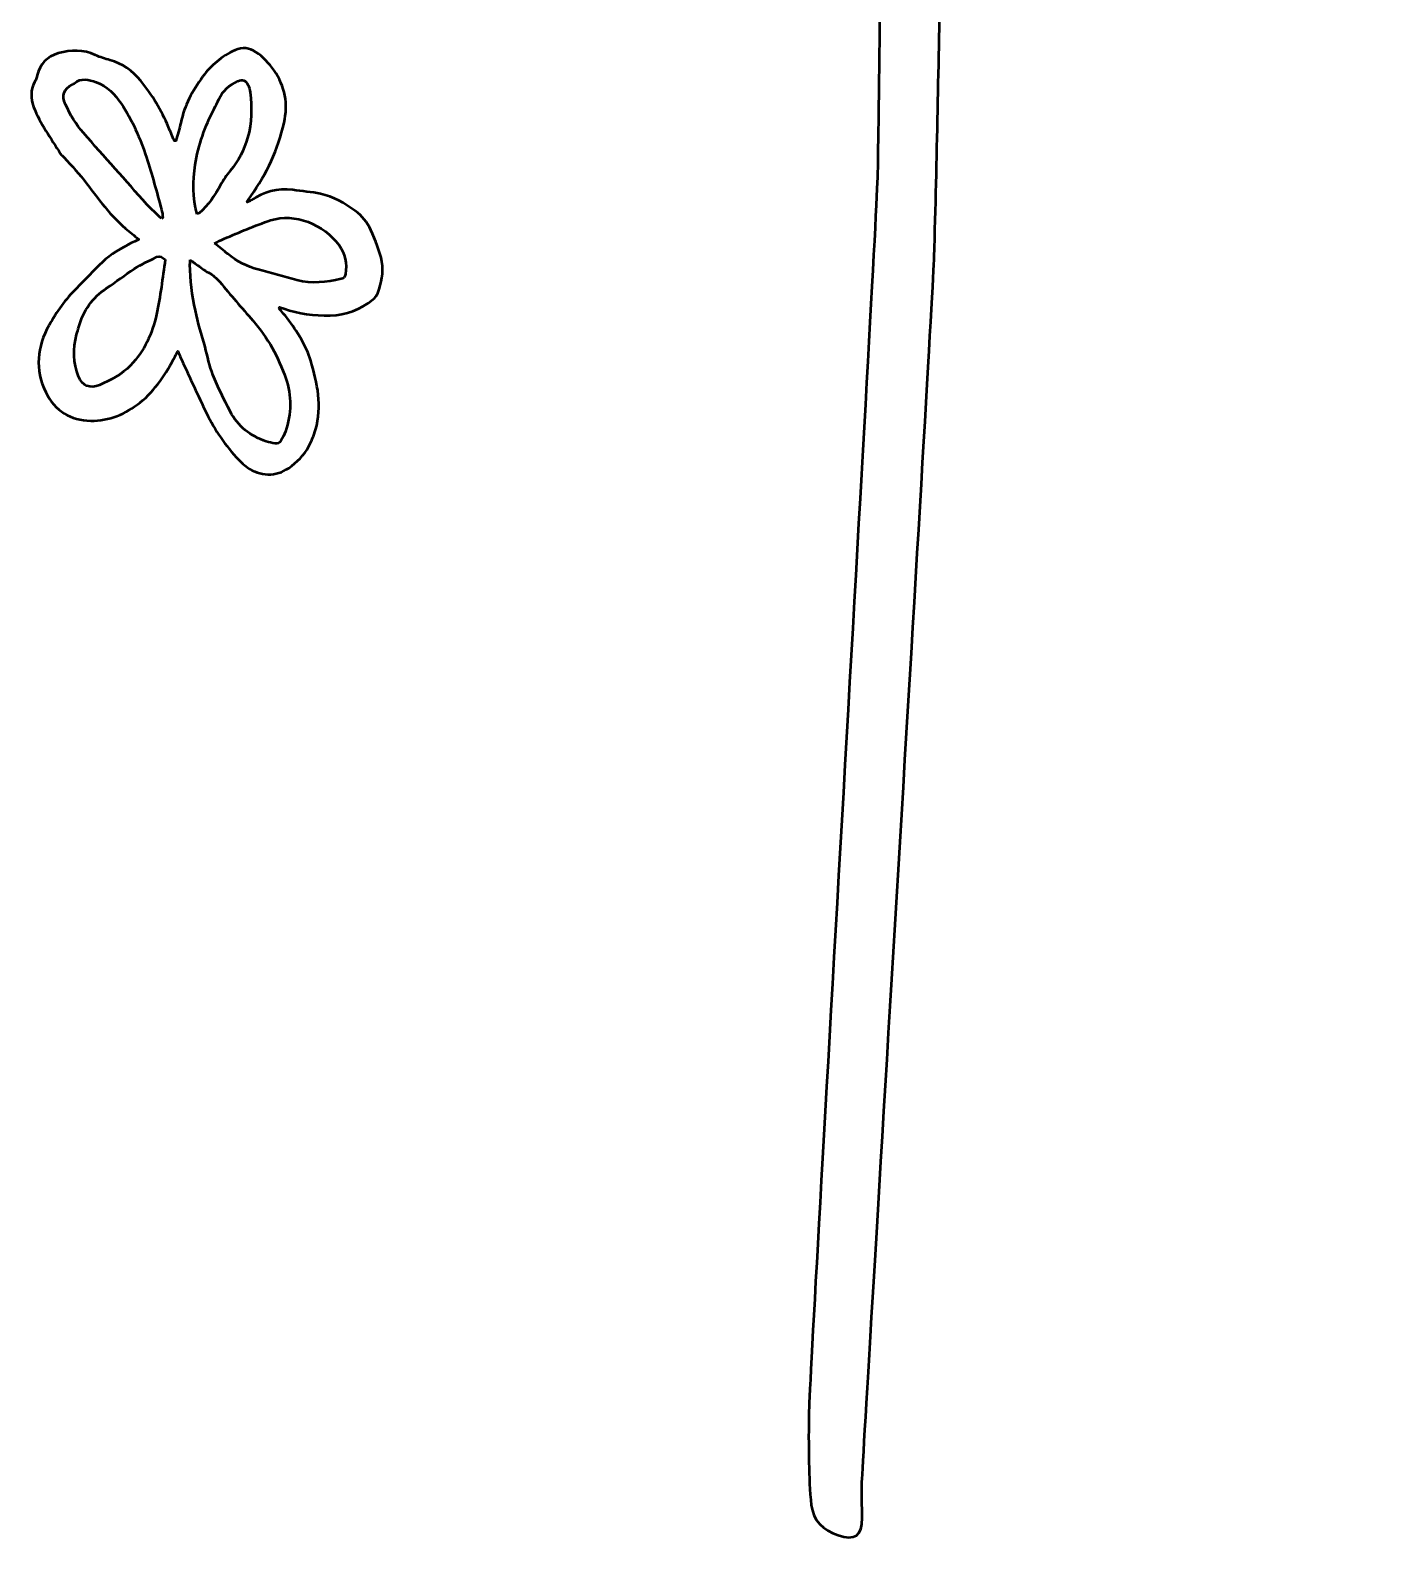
# Model space of a CAD drawing. Header units: centimetres. Extents: x -56 to 56, y -29 to 44.
# Drawn here: x -54.08 to -31.73, y -28.98 to -4.07 of the extents above; entities that cross this region are included whole.
import ezdxf

# ---------------------------------------------------------------- set-up
doc = ezdxf.new("R2010")
doc.units = ezdxf.units.CM
doc.header["$MEASUREMENT"] = 0
doc.layers.add('Layer 1', color=7, linetype='Continuous')

msp = doc.modelspace()

# ---------------------------------------------------------------- linework, layer by layer
at = {"layer": 'Layer 1', "lineweight": 53}
for points, knots in [([(-38.85541, 10.2386), (-38.85438, 9.00088), (-38.84119, 7.76305), (-38.85558, 6.52551), (-38.85558, 6.52551), (-38.87107, 5.18784), (-38.91379, 3.85053), (-38.9418, 2.51301), (-38.9418, 2.51301), (-38.95993, 1.6462), (-38.9708, 0.77925), (-38.98886, -0.08756), (-38.98886, -0.08756), (-39.00897, -1.05262), (-39.03444, -2.01754), (-39.056, -2.98256), (-39.056, -2.98256), (-39.09191, -4.59161), (-39.1184, -6.20092), (-39.16511, -7.80969), (-39.16511, -7.80969), (-39.1892, -8.63808), (-40.31718, -27.18336), (-40.35665, -28.01137), (-40.35665, -28.01137), (-40.36607, -28.20871), (-40.35376, -28.40697), (-40.35411, -28.60484), (-40.35411, -28.60484), (-40.35468, -28.90185), (-40.47201, -28.98126), (-40.75169, -28.88763), (-40.75169, -28.88763), (-40.99659, -28.80565), (-41.16349, -28.65377), (-41.19242, -28.39117), (-41.19242, -28.39117), (-41.21792, -28.15953), (-41.22681, -27.92554), (-41.23179, -27.69231), (-41.23179, -27.69231), (-41.23786, -27.40815), (-41.23694, -27.1236), (-41.23069, -26.8394), (-41.23069, -26.8394), (-41.21104, -25.94811), (-40.11588, -7.33898), (-40.09994, -6.44761), (-40.09994, -6.44761), (-40.07238, -4.91183), (-40.06522, -3.37552), (-40.02367, -1.84016), (-40.02367, -1.84016), (-39.99886, -0.92414), (-39.9553, 0.05652), (-39.87102, 1.42554), (-39.87102, 1.42554), (-39.79097, 2.7256), (-39.75093, 3.37566), (-39.67053, 4.26523), (-39.67053, 4.26523), (-39.4885, 6.27874), (-39.52096, 8.30605), (-39.41205, 10.32482), (-39.41205, 10.32482), (-39.41135, 10.33829), (-39.40849, 10.38458), (-39.42592, 10.44004), (-39.42592, 10.44004), (-39.43551, 10.47069), (-39.45104, 10.50209), (-39.4752, 10.53476), (-39.4752, 10.53476), (-39.5224, 10.33283), (-39.78028, 8.17679), (-39.82071, 7.97352), (-39.82071, 7.97352), (-39.90587, 7.54546), (-40.03774, 7.1343), (-40.25847, 6.75651), (-40.25847, 6.75651), (-40.29724, 6.69018), (-40.37665, 6.60305), (-40.43483, 6.60488), (-40.43483, 6.60488), (-40.49628, 6.60675), (-40.57866, 6.69227), (-40.6109, 6.7606), (-40.6109, 6.7606), (-40.91334, 7.40114), (-41.1516, 8.05695), (-41.23422, 8.77242), (-41.23422, 8.77242), (-41.33815, 9.67197), (-41.43471, 10.56601), (-41.22805, 11.52846), (-41.22805, 11.52846), (-41.33819, 11.45791), (-41.39876, 11.42912), (-41.44719, 11.38654), (-41.44719, 11.38654), (-42.12403, 10.79165), (-42.91186, 10.37435), (-43.71033, 9.97574), (-43.71033, 9.97574), (-43.92606, 9.86808), (-44.1548, 9.7971), (-44.36816, 10.04616), (-44.36816, 10.04616), (-44.07853, 11.36678), (-43.2689, 12.36045), (-42.23022, 13.29009), (-42.23022, 13.29009), (-42.3436, 13.2933), (-42.38551, 13.30297), (-42.42312, 13.29422), (-42.42312, 13.29422), (-42.80902, 13.2044), (-43.20914, 13.15082), (-43.57642, 13.01129), (-43.57642, 13.01129), (-44.30487, 12.73454), (-45.01085, 12.40159), (-45.6535, 11.95105), (-45.6535, 11.95105), (-45.7042, 11.91549), (-45.75563, 11.88039), (-45.80284, 11.84053), (-45.80284, 11.84053), (-45.90814, 11.75156), (-46.01842, 11.72401), (-46.14348, 11.79858), (-46.14348, 11.79858), (-46.29249, 11.88741), (-46.27824, 12.0221), (-46.24204, 12.15891), (-46.24204, 12.15891), (-46.0484, 12.89131), (-45.64955, 13.48454), (-45.04793, 13.94809), (-45.04793, 13.94809), (-44.55989, 14.32408), (-44.01841, 14.58556), (-43.33724, 14.75878), (-43.33724, 14.75878), (-43.48964, 14.81339), (-43.55811, 14.85), (-43.63064, 14.86207), (-43.63064, 14.86207), (-44.44912, 14.99803), (-45.19391, 15.32908), (-45.91714, 15.71826), (-45.91714, 15.71826), (-45.96074, 15.74176), (-46.00642, 15.7637), (-46.04463, 15.79446), (-46.04463, 15.79446), (-46.19512, 15.91568), (-46.18084, 16.04109), (-46.00674, 16.13944), (-46.00674, 16.13944), (-45.9746, 16.15761), (-45.93971, 16.17236), (-45.9044, 16.18312), (-45.9044, 16.18312), (-45.27607, 16.37496), (-44.65056, 16.56581), (-43.98134, 16.57569), (-43.98134, 16.57569), (-43.65354, 16.58056), (-43.32683, 16.66078), (-42.93447, 16.71602), (-42.93447, 16.71602), (-43.08585, 16.84433), (-43.19859, 16.94967), (-43.32122, 17.04185), (-43.32122, 17.04185), (-43.59268, 17.24593), (-43.59205, 17.39075), (-43.29374, 17.56368), (-43.29374, 17.56368), (-43.11223, 17.66888), (-42.92413, 17.78931), (-42.72418, 17.83006), (-42.72418, 17.83006), (-42.3846, 17.89927), (-42.10139, 18.0673), (-41.82597, 18.25177), (-41.82597, 18.25177), (-41.43396, 18.51434), (-41.02425, 18.55869), (-40.58807, 18.40541), (-40.58807, 18.40541), (-40.24143, 18.28359), (-39.89818, 18.15197), (-39.55126, 18.02391), (-39.55126, 18.02391), (-39.47185, 18.37161), (-39.40927, 18.7373), (-39.30333, 19.09001), (-39.30333, 19.09001), (-39.09921, 19.76977), (-38.97944, 19.85783), (-38.31283, 19.45121), (-38.31283, 19.45121), (-37.99396, 19.25673), (-37.7794, 18.96216), (-37.71216, 18.59153), (-37.71216, 18.59153), (-37.64834, 18.23978), (-37.62121, 17.88135), (-37.57913, 17.52572), (-37.57913, 17.52572), (-37.57221, 17.46719), (-37.57122, 17.40796), (-37.56639, 17.33162), (-37.56639, 17.33162), (-36.8451, 17.27962), (-36.14636, 17.25133), (-35.46013, 17.48518), (-35.46013, 17.48518), (-35.01842, 17.63571), (-34.56482, 17.6796), (-34.10762, 17.54082), (-34.10762, 17.54082), (-34.0365, 17.51926), (-33.96234, 17.50303), (-33.89623, 17.47069), (-33.89623, 17.47069), (-33.71787, 17.38341), (-33.52282, 17.30065), (-33.50567, 17.06541), (-33.50567, 17.06541), (-33.49022, 16.85301), (-33.66908, 16.77324), (-33.81269, 16.68339), (-33.81269, 16.68339), (-34.2737, 16.39503), (-34.73944, 16.11429), (-35.20278, 15.82967), (-35.20278, 15.82967), (-35.25432, 15.79799), (-35.30202, 15.75996), (-35.36986, 15.71184), (-35.36986, 15.71184), (-34.52157, 15.14302), (-33.91659, 14.36303), (-33.29909, 13.59514), (-33.29909, 13.59514), (-33.16768, 13.10443), (-32.70705, 12.96741), (-32.35971, 12.70251), (-32.35971, 12.70251), (-32.16864, 12.55681), (-31.99688, 12.36483), (-31.87104, 12.16011), (-31.87104, 12.16011), (-31.73275, 11.93507), (-31.83777, 11.76747), (-32.09992, 11.75935), (-32.09992, 11.75935), (-32.90094, 11.73452), (-33.70238, 11.72309), (-34.52397, 11.70605), (-34.52397, 11.70605), (-34.48354, 11.63444), (-34.432, 11.53132), (-34.36991, 11.43501), (-34.36991, 11.43501), (-34.02023, 10.89279), (-33.69183, 10.33956), (-33.47766, 9.72686), (-33.47766, 9.72686), (-33.36142, 9.39433), (-33.26698, 9.06156), (-33.5322, 8.72328), (-33.5322, 8.72328), (-33.82349, 8.74568), (-34.08391, 8.86009), (-34.29134, 9.0569), (-34.29134, 9.0569), (-34.66776, 9.41405), (-35.02424, 9.79219), (-35.38764, 10.16296), (-35.38764, 10.16296), (-35.75968, 10.54248), (-36.12399, 10.92987), (-36.50467, 11.3005), (-36.50467, 11.3005), (-36.62493, 11.41762), (-36.78686, 11.49184), (-36.98145, 11.61965), (-36.98145, 11.61965), (-36.96289, 11.48807), (-36.95824, 11.41116), (-36.94067, 11.33733), (-36.94067, 11.33733), (-36.80153, 10.75179), (-36.81759, 10.15644), (-36.82658, 9.56176), (-36.82658, 9.56176), (-36.83695, 8.87772), (-36.90479, 8.20148), (-37.12062, 7.54722), (-37.12062, 7.54722), (-37.17841, 7.37203), (-37.22046, 7.18594), (-37.41329, 7.09708), (-37.41329, 7.09708), (-37.62118, 7.13024), (-37.69463, 7.30515), (-37.75781, 7.45677), (-37.75781, 7.45677), (-37.98659, 8.00573), (-38.17317, 8.38447), (-38.30511, 8.87645), (-38.30511, 8.87645), (-38.39493, 9.21152), (-38.55392, 9.68502), (-38.85541, 10.2386)], [0, 0, 0, 0, 0.01234568, 0.01234568, 0.01234568, 0.01234568, 0.02469136, 0.02469136, 0.02469136, 0.02469136, 0.03703704, 0.03703704, 0.03703704, 0.03703704, 0.04938272, 0.04938272, 0.04938272, 0.04938272, 0.0617284, 0.0617284, 0.0617284, 0.0617284, 0.07407407, 0.07407407, 0.07407407, 0.07407407, 0.08641975, 0.08641975, 0.08641975, 0.08641975, 0.09876543, 0.09876543, 0.09876543, 0.09876543, 0.11111111, 0.11111111, 0.11111111, 0.11111111, 0.12345679, 0.12345679, 0.12345679, 0.12345679, 0.13580247, 0.13580247, 0.13580247, 0.13580247, 0.14814815, 0.14814815, 0.14814815, 0.14814815, 0.16049383, 0.16049383, 0.16049383, 0.16049383, 0.17283951, 0.17283951, 0.17283951, 0.17283951, 0.18518519, 0.18518519, 0.18518519, 0.18518519, 0.19753086, 0.19753086, 0.19753086, 0.19753086, 0.20987654, 0.20987654, 0.20987654, 0.20987654, 0.22222222, 0.22222222, 0.22222222, 0.22222222, 0.2345679, 0.2345679, 0.2345679, 0.2345679, 0.24691358, 0.24691358, 0.24691358, 0.24691358, 0.25925926, 0.25925926, 0.25925926, 0.25925926, 0.27160494, 0.27160494, 0.27160494, 0.27160494, 0.28395062, 0.28395062, 0.28395062, 0.28395062, 0.2962963, 0.2962963, 0.2962963, 0.2962963, 0.30864198, 0.30864198, 0.30864198, 0.30864198, 0.32098765, 0.32098765, 0.32098765, 0.32098765, 0.33333333, 0.33333333, 0.33333333, 0.33333333, 0.34567901, 0.34567901, 0.34567901, 0.34567901, 0.35802469, 0.35802469, 0.35802469, 0.35802469, 0.37037037, 0.37037037, 0.37037037, 0.37037037, 0.38271605, 0.38271605, 0.38271605, 0.38271605, 0.39506173, 0.39506173, 0.39506173, 0.39506173, 0.40740741, 0.40740741, 0.40740741, 0.40740741, 0.41975309, 0.41975309, 0.41975309, 0.41975309, 0.43209877, 0.43209877, 0.43209877, 0.43209877, 0.44444444, 0.44444444, 0.44444444, 0.44444444, 0.45679012, 0.45679012, 0.45679012, 0.45679012, 0.4691358, 0.4691358, 0.4691358, 0.4691358, 0.48148148, 0.48148148, 0.48148148, 0.48148148, 0.49382716, 0.49382716, 0.49382716, 0.49382716, 0.50617284, 0.50617284, 0.50617284, 0.50617284, 0.51851852, 0.51851852, 0.51851852, 0.51851852, 0.5308642, 0.5308642, 0.5308642, 0.5308642, 0.54320988, 0.54320988, 0.54320988, 0.54320988, 0.55555556, 0.55555556, 0.55555556, 0.55555556, 0.56790123, 0.56790123, 0.56790123, 0.56790123, 0.58024691, 0.58024691, 0.58024691, 0.58024691, 0.59259259, 0.59259259, 0.59259259, 0.59259259, 0.60493827, 0.60493827, 0.60493827, 0.60493827, 0.61728395, 0.61728395, 0.61728395, 0.61728395, 0.62962963, 0.62962963, 0.62962963, 0.62962963, 0.64197531, 0.64197531, 0.64197531, 0.64197531, 0.65432099, 0.65432099, 0.65432099, 0.65432099, 0.66666667, 0.66666667, 0.66666667, 0.66666667, 0.67901235, 0.67901235, 0.67901235, 0.67901235, 0.69135802, 0.69135802, 0.69135802, 0.69135802, 0.7037037, 0.7037037, 0.7037037, 0.7037037, 0.71604938, 0.71604938, 0.71604938, 0.71604938, 0.72839506, 0.72839506, 0.72839506, 0.72839506, 0.74074074, 0.74074074, 0.74074074, 0.74074074, 0.75308642, 0.75308642, 0.75308642, 0.75308642, 0.7654321, 0.7654321, 0.7654321, 0.7654321, 0.77777778, 0.77777778, 0.77777778, 0.77777778, 0.79012346, 0.79012346, 0.79012346, 0.79012346, 0.80246914, 0.80246914, 0.80246914, 0.80246914, 0.81481481, 0.81481481, 0.81481481, 0.81481481, 0.82716049, 0.82716049, 0.82716049, 0.82716049, 0.83950617, 0.83950617, 0.83950617, 0.83950617, 0.85185185, 0.85185185, 0.85185185, 0.85185185, 0.86419753, 0.86419753, 0.86419753, 0.86419753, 0.87654321, 0.87654321, 0.87654321, 0.87654321, 0.88888889, 0.88888889, 0.88888889, 0.88888889, 0.90123457, 0.90123457, 0.90123457, 0.90123457, 0.91358025, 0.91358025, 0.91358025, 0.91358025, 0.92592593, 0.92592593, 0.92592593, 0.92592593, 0.9382716, 0.9382716, 0.9382716, 0.9382716, 0.95061728, 0.95061728, 0.95061728, 0.95061728, 0.96296296, 0.96296296, 0.96296296, 0.96296296, 0.97530864, 0.97530864, 0.97530864, 0.97530864, 1, 1, 1, 1]), ([(-49.97365, -8.65789), (-49.92687, -8.71395), (-49.87833, -8.76863), (-49.83366, -8.82631), (-49.83366, -8.82631), (-49.66913, -9.03868), (-49.52636, -9.26982), (-49.44977, -9.52368), (-49.44977, -9.52368), (-49.33843, -9.89272), (-49.25684, -10.27369), (-49.36958, -10.66181), (-49.36958, -10.66181), (-49.39671, -10.75519), (-49.43319, -10.84751), (-49.47799, -10.93377), (-49.47799, -10.93377), (-49.55553, -11.08306), (-49.67901, -11.19602), (-49.81299, -11.29198), (-49.81299, -11.29198), (-50.01577, -11.43722), (-50.29291, -11.43051), (-50.49353, -11.28256), (-50.49353, -11.28256), (-50.56067, -11.23303), (-50.62226, -11.17383), (-50.67814, -11.1116), (-50.67814, -11.1116), (-50.88798, -10.87803), (-51.06091, -10.61881), (-51.19486, -10.33472), (-51.19486, -10.33472), (-51.33244, -10.04293), (-51.46643, -9.74946), (-51.60179, -9.45662), (-51.60179, -9.45662), (-51.61339, -9.43157), (-51.62373, -9.40592), (-51.6407, -9.36648), (-51.6407, -9.36648), (-51.65943, -9.4001), (-51.67255, -9.42233), (-51.68441, -9.44522), (-51.68441, -9.44522), (-51.83391, -9.7339), (-52.00759, -10.00737), (-52.26402, -10.21174), (-52.26402, -10.21174), (-52.49929, -10.39924), (-52.77258, -10.5188), (-53.07781, -10.51266), (-53.07781, -10.51266), (-53.41182, -10.50592), (-53.66741, -10.35017), (-53.81787, -10.04293), (-53.81787, -10.04293), (-54.00321, -9.66444), (-53.96628, -9.2943), (-53.76417, -8.93595), (-53.76417, -8.93595), (-53.63992, -8.71571), (-53.4956, -8.50884), (-53.31431, -8.3296), (-53.31431, -8.3296), (-53.16992, -8.18686), (-53.03188, -8.0376), (-52.886, -7.89642), (-52.886, -7.89642), (-52.74616, -7.76113), (-52.57401, -7.67174), (-52.40499, -7.5792), (-52.40499, -7.5792), (-52.37172, -7.56097), (-52.33521, -7.54862), (-52.28392, -7.52653), (-52.28392, -7.52653), (-52.32872, -7.48741), (-52.36036, -7.45591), (-52.39582, -7.42952), (-52.39582, -7.42952), (-52.70146, -7.20201), (-52.92248, -6.89951), (-53.14671, -6.59788), (-53.14671, -6.59788), (-53.2591, -6.44672), (-53.39376, -6.31203), (-53.51864, -6.17017), (-53.51864, -6.17017), (-53.53705, -6.14929), (-53.56136, -6.13257), (-53.57597, -6.10953), (-53.57597, -6.10953), (-53.73535, -5.85818), (-53.90818, -5.61508), (-54.01983, -5.3355), (-54.01983, -5.3355), (-54.07631, -5.19414), (-54.06918, -5.06369), (-54.00293, -4.93076), (-54.00293, -4.93076), (-53.98445, -4.89361), (-53.97129, -4.85322), (-53.96007, -4.81311), (-53.96007, -4.81311), (-53.90895, -4.63065), (-53.80241, -4.5075), (-53.61322, -4.45402), (-53.61322, -4.45402), (-53.40282, -4.39454), (-53.20065, -4.38861), (-52.99857, -4.48503), (-52.99857, -4.48503), (-52.92343, -4.52087), (-52.84064, -4.54136), (-52.76024, -4.56525), (-52.76024, -4.56525), (-52.55556, -4.6261), (-52.38647, -4.73945), (-52.25234, -4.90504), (-52.25234, -4.90504), (-52.06343, -5.13823), (-51.91248, -5.39417), (-51.79571, -5.67054), (-51.79571, -5.67054), (-51.76353, -5.74666), (-51.73041, -5.82241), (-51.69771, -5.89836), (-51.69771, -5.89836), (-51.69771, -5.89836), (-51.67488, -5.89564), (-51.67488, -5.89564), (-51.67488, -5.89564), (-51.64687, -5.79641), (-51.61315, -5.69833), (-51.59201, -5.59762), (-51.59201, -5.59762), (-51.53303, -5.31663), (-51.40028, -5.07117), (-51.23338, -4.84281), (-51.23338, -4.84281), (-51.09252, -4.65009), (-50.9157, -4.50005), (-50.69465, -4.40184), (-50.69465, -4.40184), (-50.57192, -4.3473), (-50.4632, -4.36409), (-50.35595, -4.4331), (-50.35595, -4.4331), (-50.23294, -4.5123), (-50.13906, -4.62056), (-50.05478, -4.73807), (-50.05478, -4.73807), (-49.86742, -4.99938), (-49.81959, -5.28812), (-49.88873, -5.59846), (-49.88873, -5.59846), (-49.98702, -6.03954), (-50.17656, -6.43977), (-50.4349, -6.80881), (-50.4349, -6.80881), (-50.45297, -6.83467), (-50.47163, -6.86003), (-50.48976, -6.88585), (-50.48976, -6.88585), (-50.49156, -6.88836), (-50.49152, -6.8921), (-50.49537, -6.9073), (-50.49537, -6.9073), (-50.47067, -6.89499), (-50.45106, -6.88709), (-50.43342, -6.87601), (-50.43342, -6.87601), (-50.22228, -6.74393), (-49.99785, -6.66847), (-49.74445, -6.70675), (-49.74445, -6.70675), (-49.59212, -6.72975), (-49.43732, -6.73995), (-49.28703, -6.77187), (-49.28703, -6.77187), (-49.07445, -6.81706), (-48.88875, -6.92572), (-48.71434, -7.05233), (-48.71434, -7.05233), (-48.60166, -7.13414), (-48.51459, -7.23824), (-48.45977, -7.36775), (-48.45977, -7.36775), (-48.38742, -7.53874), (-48.30684, -7.70578), (-48.27615, -7.89247), (-48.27615, -7.89247), (-48.24662, -8.07246), (-48.27929, -8.24179), (-48.3423, -8.40739), (-48.3423, -8.40739), (-48.35775, -8.44792), (-48.38872, -8.48754), (-48.42266, -8.51523), (-48.42266, -8.51523), (-48.62752, -8.68259), (-48.86374, -8.76972), (-49.12853, -8.77699), (-49.12853, -8.77699), (-49.39061, -8.78415), (-49.64609, -8.74626), (-49.89476, -8.66294), (-49.89476, -8.66294), (-49.91766, -8.65525), (-49.94091, -8.64872), (-49.96398, -8.64167), (-49.96398, -8.64167), (-49.96719, -8.6471), (-49.9704, -8.6525), (-49.97365, -8.65789)], [0, 0, 0, 0, 0.01818182, 0.01818182, 0.01818182, 0.01818182, 0.03636364, 0.03636364, 0.03636364, 0.03636364, 0.05454545, 0.05454545, 0.05454545, 0.05454545, 0.07272727, 0.07272727, 0.07272727, 0.07272727, 0.09090909, 0.09090909, 0.09090909, 0.09090909, 0.10909091, 0.10909091, 0.10909091, 0.10909091, 0.12727273, 0.12727273, 0.12727273, 0.12727273, 0.14545455, 0.14545455, 0.14545455, 0.14545455, 0.16363636, 0.16363636, 0.16363636, 0.16363636, 0.18181818, 0.18181818, 0.18181818, 0.18181818, 0.2, 0.2, 0.2, 0.2, 0.21818182, 0.21818182, 0.21818182, 0.21818182, 0.23636364, 0.23636364, 0.23636364, 0.23636364, 0.25454545, 0.25454545, 0.25454545, 0.25454545, 0.27272727, 0.27272727, 0.27272727, 0.27272727, 0.29090909, 0.29090909, 0.29090909, 0.29090909, 0.30909091, 0.30909091, 0.30909091, 0.30909091, 0.32727273, 0.32727273, 0.32727273, 0.32727273, 0.34545455, 0.34545455, 0.34545455, 0.34545455, 0.36363636, 0.36363636, 0.36363636, 0.36363636, 0.38181818, 0.38181818, 0.38181818, 0.38181818, 0.4, 0.4, 0.4, 0.4, 0.41818182, 0.41818182, 0.41818182, 0.41818182, 0.43636364, 0.43636364, 0.43636364, 0.43636364, 0.45454545, 0.45454545, 0.45454545, 0.45454545, 0.47272727, 0.47272727, 0.47272727, 0.47272727, 0.49090909, 0.49090909, 0.49090909, 0.49090909, 0.50909091, 0.50909091, 0.50909091, 0.50909091, 0.52727273, 0.52727273, 0.52727273, 0.52727273, 0.54545455, 0.54545455, 0.54545455, 0.54545455, 0.56363636, 0.56363636, 0.56363636, 0.56363636, 0.58181818, 0.58181818, 0.58181818, 0.58181818, 0.6, 0.6, 0.6, 0.6, 0.61818182, 0.61818182, 0.61818182, 0.61818182, 0.63636364, 0.63636364, 0.63636364, 0.63636364, 0.65454545, 0.65454545, 0.65454545, 0.65454545, 0.67272727, 0.67272727, 0.67272727, 0.67272727, 0.69090909, 0.69090909, 0.69090909, 0.69090909, 0.70909091, 0.70909091, 0.70909091, 0.70909091, 0.72727273, 0.72727273, 0.72727273, 0.72727273, 0.74545455, 0.74545455, 0.74545455, 0.74545455, 0.76363636, 0.76363636, 0.76363636, 0.76363636, 0.78181818, 0.78181818, 0.78181818, 0.78181818, 0.8, 0.8, 0.8, 0.8, 0.81818182, 0.81818182, 0.81818182, 0.81818182, 0.83636364, 0.83636364, 0.83636364, 0.83636364, 0.85454545, 0.85454545, 0.85454545, 0.85454545, 0.87272727, 0.87272727, 0.87272727, 0.87272727, 0.89090909, 0.89090909, 0.89090909, 0.89090909, 0.90909091, 0.90909091, 0.90909091, 0.90909091, 0.92727273, 0.92727273, 0.92727273, 0.92727273, 0.94545455, 0.94545455, 0.94545455, 0.94545455, 0.96363636, 0.96363636, 0.96363636, 0.96363636, 1, 1, 1, 1]), ([(-51.91205, -7.17859), (-51.90366, -7.17284), (-51.89523, -7.16702), (-51.8868, -7.16127), (-51.8868, -7.16127), (-51.89438, -7.11735), (-51.89812, -7.07237), (-51.91018, -7.02975), (-51.91018, -7.02975), (-51.99108, -6.74326), (-52.06516, -6.45441), (-52.15812, -6.17187), (-52.15812, -6.17187), (-52.26123, -5.85867), (-52.39222, -5.55532), (-52.57856, -5.28103), (-52.57856, -5.28103), (-52.6816, -5.12934), (-52.80479, -4.99447), (-52.98633, -4.93044), (-52.98633, -4.93044), (-53.11125, -4.88635), (-53.23501, -4.85026), (-53.35178, -4.95073), (-53.35178, -4.95073), (-53.35954, -4.9574), (-53.3703, -4.96057), (-53.37957, -4.96551), (-53.37957, -4.96551), (-53.52696, -5.04435), (-53.56111, -5.14373), (-53.49271, -5.29613), (-53.49271, -5.29613), (-53.41623, -5.46659), (-53.32182, -5.62651), (-53.19803, -5.76677), (-53.19803, -5.76677), (-52.85034, -6.16072), (-52.50158, -6.55379), (-52.15074, -6.94495), (-52.15074, -6.94495), (-52.07659, -7.02764), (-51.99189, -7.10094), (-51.91205, -7.17859)], [0, 0, 0, 0, 0.08333333, 0.08333333, 0.08333333, 0.08333333, 0.16666667, 0.16666667, 0.16666667, 0.16666667, 0.25, 0.25, 0.25, 0.25, 0.33333333, 0.33333333, 0.33333333, 0.33333333, 0.41666667, 0.41666667, 0.41666667, 0.41666667, 0.5, 0.5, 0.5, 0.5, 0.58333333, 0.58333333, 0.58333333, 0.58333333, 0.66666667, 0.66666667, 0.66666667, 0.66666667, 0.75, 0.75, 0.75, 0.75, 0.83333333, 0.83333333, 0.83333333, 0.83333333, 1, 1, 1, 1]), ([(-51.32313, -7.10743), (-51.30891, -7.09897), (-51.29917, -7.09481), (-51.29138, -7.08828), (-51.29138, -7.08828), (-51.13802, -6.9604), (-51.03212, -6.79703), (-50.93676, -6.62413), (-50.93676, -6.62413), (-50.8915, -6.542), (-50.83827, -6.46238), (-50.77766, -6.39091), (-50.77766, -6.39091), (-50.64121, -6.22997), (-50.54673, -6.04515), (-50.4898, -5.84678), (-50.4898, -5.84678), (-50.4197, -5.60263), (-50.42252, -5.34845), (-50.44602, -5.09614), (-50.44602, -5.09614), (-50.44979, -5.0554), (-50.4651, -5.01409), (-50.48253, -4.97648), (-50.48253, -4.97648), (-50.52006, -4.89534), (-50.56977, -4.8752), (-50.65225, -4.91425), (-50.65225, -4.91425), (-50.78747, -4.97824), (-50.90262, -5.06587), (-50.96439, -5.20967), (-50.96439, -5.20967), (-50.98788, -5.26428), (-51.01593, -5.31702), (-51.04313, -5.36997), (-51.04313, -5.36997), (-51.19288, -5.66161), (-51.30545, -5.96525), (-51.35491, -6.29128), (-51.35491, -6.29128), (-51.39615, -6.56306), (-51.4043, -6.83255), (-51.32313, -7.10743)], [0, 0, 0, 0, 0.08333333, 0.08333333, 0.08333333, 0.08333333, 0.16666667, 0.16666667, 0.16666667, 0.16666667, 0.25, 0.25, 0.25, 0.25, 0.33333333, 0.33333333, 0.33333333, 0.33333333, 0.41666667, 0.41666667, 0.41666667, 0.41666667, 0.5, 0.5, 0.5, 0.5, 0.58333333, 0.58333333, 0.58333333, 0.58333333, 0.66666667, 0.66666667, 0.66666667, 0.66666667, 0.75, 0.75, 0.75, 0.75, 0.83333333, 0.83333333, 0.83333333, 0.83333333, 1, 1, 1, 1]), ([(-51.03533, -7.58873), (-50.95222, -7.65442), (-50.88321, -7.70659), (-50.81678, -7.76191), (-50.81678, -7.76191), (-50.66865, -7.8852), (-50.50094, -7.96966), (-50.31556, -8.02021), (-50.31556, -8.02021), (-50.1023, -8.07831), (-49.88859, -8.13483), (-49.6759, -8.19494), (-49.6759, -8.19494), (-49.43062, -8.26426), (-49.18921, -8.22451), (-48.9478, -8.17462), (-48.9478, -8.17462), (-48.90625, -8.16601), (-48.88356, -8.14181), (-48.87637, -8.09613), (-48.87637, -8.09613), (-48.84881, -7.92147), (-48.8776, -7.75877), (-48.98269, -7.61607), (-48.98269, -7.61607), (-49.23606, -7.27204), (-49.71679, -7.08006), (-50.11007, -7.2072), (-50.11007, -7.2072), (-50.37281, -7.29218), (-50.62565, -7.40807), (-50.8823, -7.51165), (-50.8823, -7.51165), (-50.92749, -7.52989), (-50.96975, -7.55539), (-51.03533, -7.58873)], [0, 0, 0, 0, 0.1, 0.1, 0.1, 0.1, 0.2, 0.2, 0.2, 0.2, 0.3, 0.3, 0.3, 0.3, 0.4, 0.4, 0.4, 0.4, 0.5, 0.5, 0.5, 0.5, 0.6, 0.6, 0.6, 0.6, 0.7, 0.7, 0.7, 0.7, 0.8, 0.8, 0.8, 0.8, 1, 1, 1, 1]), ([(-51.84862, -7.8555), (-51.89957, -7.8264), (-51.93393, -7.78336), (-51.98907, -7.81158), (-51.98907, -7.81158), (-52.11388, -7.8754), (-52.24292, -7.93279), (-52.36068, -8.00786), (-52.36068, -8.00786), (-52.51707, -8.10756), (-52.66192, -8.22507), (-52.81601, -8.3285), (-52.81601, -8.3285), (-53.04758, -8.48394), (-53.20192, -8.69211), (-53.27286, -8.96216), (-53.27286, -8.96216), (-53.28443, -9.00623), (-53.30232, -9.04866), (-53.31308, -9.0929), (-53.31308, -9.0929), (-53.37005, -9.32694), (-53.36797, -9.5597), (-53.27815, -9.78512), (-53.27815, -9.78512), (-53.21814, -9.9359), (-53.08409, -9.991), (-52.93458, -9.92616), (-52.93458, -9.92616), (-52.74747, -9.84506), (-52.56646, -9.74967), (-52.42252, -9.60104), (-52.42252, -9.60104), (-52.19389, -9.36489), (-52.06209, -9.07269), (-51.99228, -8.7591), (-51.99228, -8.7591), (-51.92613, -8.4621), (-51.89512, -8.15734), (-51.84862, -7.8555)], [0, 0, 0, 0, 0.09090909, 0.09090909, 0.09090909, 0.09090909, 0.18181818, 0.18181818, 0.18181818, 0.18181818, 0.27272727, 0.27272727, 0.27272727, 0.27272727, 0.36363636, 0.36363636, 0.36363636, 0.36363636, 0.45454545, 0.45454545, 0.45454545, 0.45454545, 0.54545455, 0.54545455, 0.54545455, 0.54545455, 0.63636364, 0.63636364, 0.63636364, 0.63636364, 0.72727273, 0.72727273, 0.72727273, 0.72727273, 0.81818182, 0.81818182, 0.81818182, 0.81818182, 1, 1, 1, 1]), ([(-51.43559, -7.85917), (-51.43813, -7.89508), (-51.44064, -7.91473), (-51.44071, -7.93435), (-51.44071, -7.93435), (-51.44177, -8.19134), (-51.40211, -8.44443), (-51.35156, -8.69458), (-51.35156, -8.69458), (-51.31067, -8.89672), (-51.24696, -9.09421), (-51.19285, -9.29363), (-51.19285, -9.29363), (-51.15069, -9.44893), (-51.12127, -9.60944), (-51.06172, -9.75782), (-51.06172, -9.75782), (-50.97973, -9.96222), (-50.87923, -10.1597), (-50.77837, -10.35588), (-50.77837, -10.35588), (-50.65045, -10.60463), (-50.44446, -10.76627), (-50.1815, -10.85591), (-50.1815, -10.85591), (-50.1355, -10.87157), (-50.08622, -10.87792), (-50.03813, -10.88706), (-50.03813, -10.88706), (-49.99531, -10.89517), (-49.96109, -10.87845), (-49.94073, -10.84123), (-49.94073, -10.84123), (-49.91389, -10.79213), (-49.88566, -10.74284), (-49.86721, -10.69039), (-49.86721, -10.69039), (-49.76459, -10.3992), (-49.76014, -10.10227), (-49.86055, -9.81342), (-49.86055, -9.81342), (-49.98197, -9.46395), (-50.15695, -9.14095), (-50.40361, -8.86011), (-50.40361, -8.86011), (-50.5884, -8.6496), (-50.77004, -8.43628), (-50.95052, -8.22207), (-50.95052, -8.22207), (-51.00337, -8.15931), (-51.06257, -8.10939), (-51.13481, -8.06992), (-51.13481, -8.06992), (-51.20505, -8.03157), (-51.26908, -7.98172), (-51.33505, -7.93586), (-51.33505, -7.93586), (-51.36546, -7.91477), (-51.39404, -7.89106), (-51.43559, -7.85917)], [0, 0, 0, 0, 0.0625, 0.0625, 0.0625, 0.0625, 0.125, 0.125, 0.125, 0.125, 0.1875, 0.1875, 0.1875, 0.1875, 0.25, 0.25, 0.25, 0.25, 0.3125, 0.3125, 0.3125, 0.3125, 0.375, 0.375, 0.375, 0.375, 0.4375, 0.4375, 0.4375, 0.4375, 0.5, 0.5, 0.5, 0.5, 0.5625, 0.5625, 0.5625, 0.5625, 0.625, 0.625, 0.625, 0.625, 0.6875, 0.6875, 0.6875, 0.6875, 0.75, 0.75, 0.75, 0.75, 0.8125, 0.8125, 0.8125, 0.8125, 0.875, 0.875, 0.875, 0.875, 1, 1, 1, 1])]:
    msp.add_open_spline(points, degree=3, knots=knots, dxfattribs=at)

doc.saveas('drawing.dxf')
